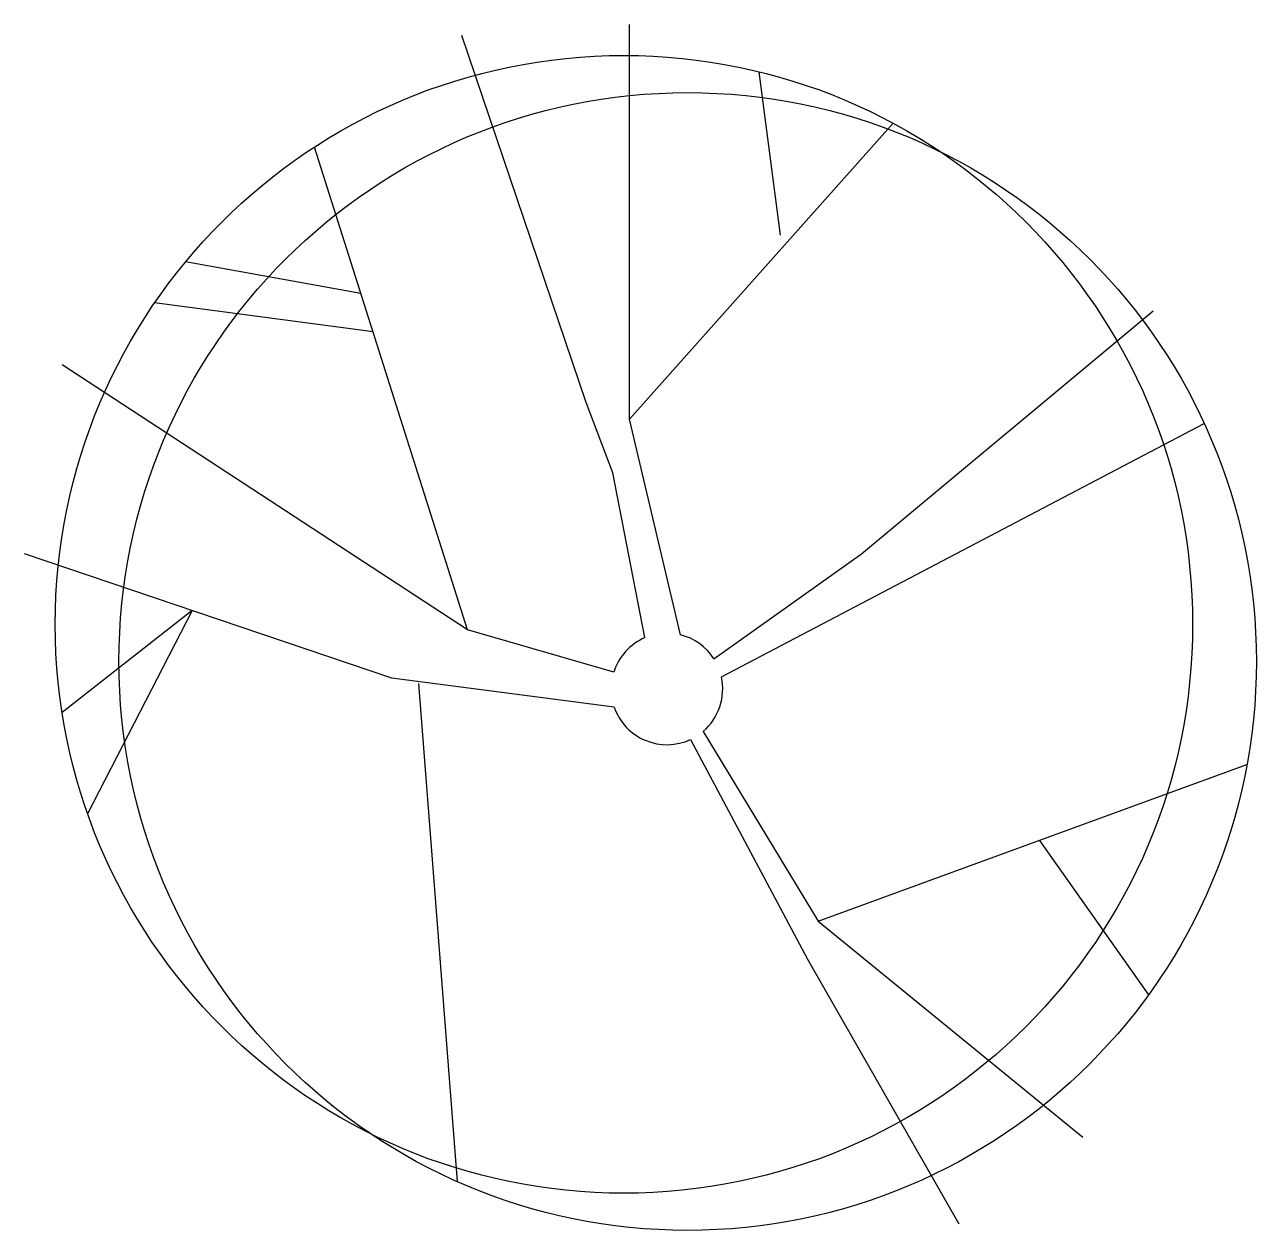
# Model space of a CAD drawing. Extents: x -303 to 260, y -260 to 291.
import ezdxf

# ---------------------------------------------------------------- set-up
doc = ezdxf.new("R2010")
doc.units = 0
doc.header["$LTSCALE"] = 50
doc.header["$MEASUREMENT"] = 0
doc.layers.get('0').update_dxf_attribs({"linetype": 'CONTINUOUS'})

msp = doc.modelspace()

# ---------------------------------------------------------------- linework, layer by layer
for p, q in [((-26.62, 110.84), (-26.62, 291.12)), ((-46.44, 118.32), (-103.22, 286.17)), ((42.44, 194.82), (32.71, 269.56)), ((-26.62, 110.84), (93.97, 246.04)), ((-100.71, 14.54), (-170.64, 235.18)), ((-149.4, 168.16), (-229.6, 182.67)), ((-143.86, 150.69), (-243.73, 163.91)), ((79.56, 49.2), (212.81, 160.26)), ((-100.71, 14.54), (-286.01, 135.6)), ((-34.16, 86.18), (-46.44, 118.32)), ((-3.29, 12.2), (-26.62, 110.84)), ((15.45, -7.06), (236.18, 108.85)), ((-19.51, 10.89), (-34.16, 86.18)), ((-135.32, -7.59), (-303.17, 49.2)), ((11.99, 1.24), (79.56, 49.2)), ((-226.59, 23.29), (-286.07, -23.37)), ((-226.59, 23.29), (-274.35, -69.69)), ((-33.77, -4.84), (-100.71, 14.54)), ((-33.55, -20.9), (-135.32, -7.59)), ((-123.04, -10.12), (-105.39, -237.74)), ((7.1, -31.94), (59.75, -118.75)), ((1.32, -35.66), (54.86, -136.03)), ((59.75, -118.75), (255.76, -47.08)), ((160.89, -81.77), (210.71, -152.41)), ((59.75, -118.75), (180.72, -217.48)), ((54.86, -136.03), (123.93, -257))]:
    msp.add_line(p, q)
for centre in [(-29.16, 16.98), (0, 0)]:
    msp.add_circle(centre, 260.05)
for start, end in [(32.732, 75.99), (113.2041, 162.4095), (310.4929, 12.4172), (199.131, 294.9966)]:
    msp.add_arc((-9.46, -12.55), 25.5, start, end)

doc.saveas('drawing.dxf')
